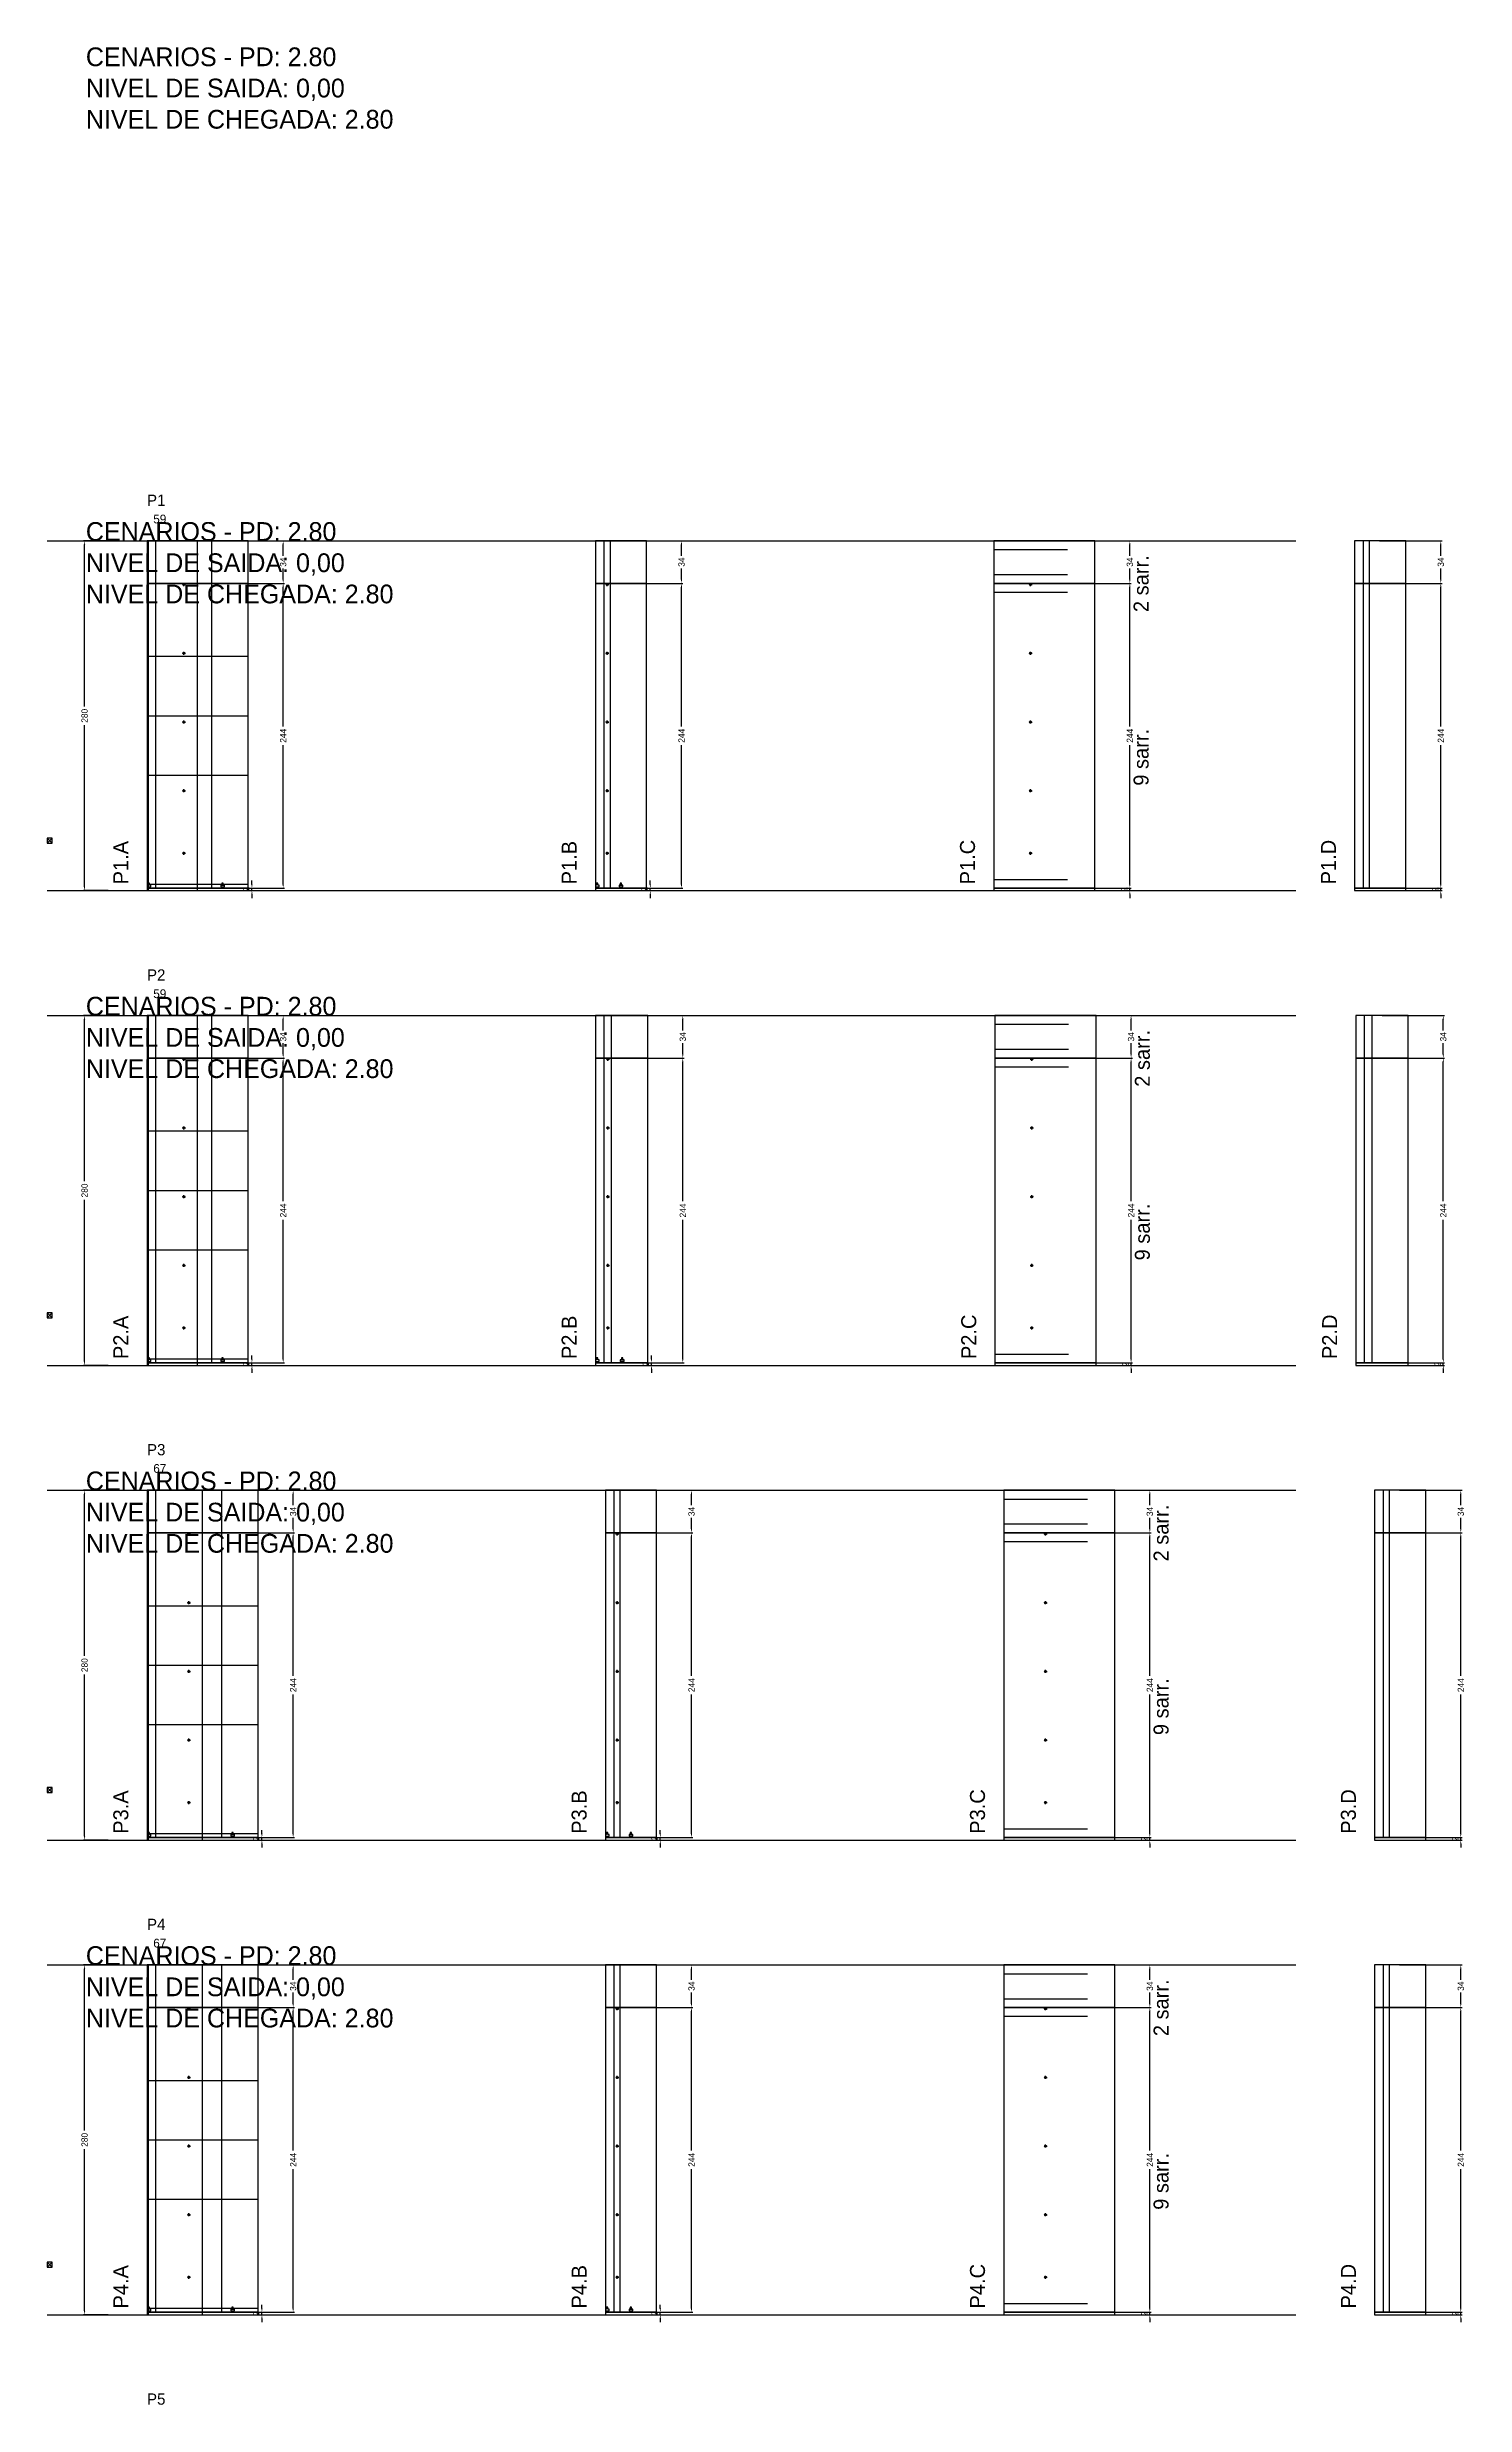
# Model space of a CAD drawing. Header units: centimetres. Extents: x -10500 to 4141, y -7986 to 295.
# Drawn here: x -7000 to -5865, y -1592 to 295 of the extents above; entities that cross this region are included whole.
import ezdxf

# ---------------------------------------------------------------- set-up
doc = ezdxf.new("R2010")
doc.units = ezdxf.units.CM
doc.linetypes.add('DASHED', pattern=[2, -2])
for name, color, linetype in [('CHAPA', 140, 'Continuous'), ('COTA', 241, 'Continuous'), ('COTAS FURACAO', 16, 'Continuous'), ('Madeira', 30, 'Continuous'), ('MEIO_PONT', 160, 'Continuous'), ('NOMENCLATURA', 7, 'Continuous'), ('Nível', 160, 'Continuous'), ('Painéis', 200, 'Continuous'), ('Perfil Metálico', 150, 'Continuous'), ('SARR_2.2x7', 40, 'Continuous'), ('SARRAFO DE PRESSAO', 200, 'Continuous'), ('texto', 7, 'Continuous'), ('TEXTO_GERAL', 7, 'Continuous')]:
    doc.layers.add(name, color=color, linetype=linetype)
doc.dimstyles.new('PAINEL-NOVA', dxfattribs={"dimtxt": 5, "dimasz": 3, "dimexe": 1, "dimexo": 1, "dimgap": 1, "dimtad": 1, "dimcen": 2.5, "dimazin": 3, "dimtfac": 1, "dimtmove": 0, "dimatfit": 3})

# ---------------------------------------------------------------- blocks, each defined once
blk = doc.blocks.new('_CLOSEDFILLED')
at = {"color": 0, "linetype": 'BYBLOCK'}
blk.add_solid([(-1, 0.16), (0, 0), (-1, -0.16)], dxfattribs=at)
blk = doc.blocks.new('*D1')
for p, q in [((-6951, -100), (-6971, -100)), ((-6970, -232.5), (-6970, -103)), ((-6970, -377), (-6970, -247.5)), ((-6951, -380), (-6971, -380))]:
    blk.add_line(p, q)
at = {"layer": 'Defpoints'}
for p in [(-6950, -100), (-6970, -380), (-6950, -380)]:
    blk.add_point(p, dxfattribs=at)
at = {"layer": 'COTA', "xscale": 3, "yscale": 3}
for p, rotation in [((-6970, -100), 90), ((-6970, -380), 270)]:
    blk.add_blockref('_CLOSEDFILLED', p, dxfattribs=dict(at, rotation=rotation))
at = {"layer": 'COTA', "insert": (-6970, -240), "char_height": 5, "attachment_point": 5, "rotation": 90}
blk.add_mtext('280', dxfattribs=at)
blk = doc.blocks.new('MULDURA')
at = {"layer": 'Paineis'}
for p, q in [((0, 0), (4, 4)), ((4, 0), (0, 4))]:
    blk.add_line(p, q, dxfattribs=at)
blk.add_lwpolyline([(0, 0), (4, 0), (4, 4), (0, 4)], close=True, dxfattribs=at)
blk = doc.blocks.new('*D3')
for p, q in [((-6860, -134), (-6810, -134)), ((-6811, -248.5), (-6811, -137)), ((-6811, -375), (-6811, -263.5)), ((-6860, -378), (-6810, -378))]:
    blk.add_line(p, q)
at = {"layer": 'Defpoints'}
for p in [(-6861, -134), (-6861, -378), (-6811, -378)]:
    blk.add_point(p, dxfattribs=at)
at = {"layer": 'COTA', "xscale": 3, "yscale": 3}
for p, rotation in [((-6811, -134), 90), ((-6811, -378), 270)]:
    blk.add_blockref('_CLOSEDFILLED', p, dxfattribs=dict(at, rotation=rotation))
at = {"layer": 'COTA', "insert": (-6811, -256), "char_height": 5, "attachment_point": 5, "rotation": 90}
blk.add_mtext('244', dxfattribs=at)
blk = doc.blocks.new('*D4')
for p, q in [((-6860, -100), (-6810, -100)), ((-6811, -112), (-6811, -103)), ((-6811, -131), (-6811, -122)), ((-6860, -134), (-6810, -134))]:
    blk.add_line(p, q)
at = {"layer": 'Defpoints'}
for p in [(-6861, -100), (-6861, -134), (-6811, -134)]:
    blk.add_point(p, dxfattribs=at)
at = {"layer": 'COTA', "xscale": 3, "yscale": 3}
for p, rotation in [((-6811, -100), 90), ((-6811, -134), 270)]:
    blk.add_blockref('_CLOSEDFILLED', p, dxfattribs=dict(at, rotation=rotation))
at = {"layer": 'COTA', "insert": (-6811, -117), "char_height": 5, "attachment_point": 5, "rotation": 90}
blk.add_mtext('34', dxfattribs=at)
blk = doc.blocks.new('SLIPTEE')
at = {"layer": 'Paineis'}
blk.add_lwpolyline([(0, 0), (3, 0), (3, 1.5), (2, 1.5), (2, 3), (1, 3), (1, 1.5), (0, 1.5)], close=True, dxfattribs=at)
blk = doc.blocks.new('SLIPTDD')
at = {"layer": 'Paineis'}
blk.add_line((0, 1.5), (3, 1.5), dxfattribs=at)
blk.add_lwpolyline([(0, 0), (3, 0), (3, 1.5), (2, 1.5), (2, 3), (1, 3), (1, 1.5), (0, 1.5)], close=True, dxfattribs=at)
blk = doc.blocks.new('furacao')
at = {"layer": 'COTAS FURACAO'}
for p, q in [((-1.2, 0), (1.2, 0)), ((0, -1.2), (0, 1.2))]:
    blk.add_line(p, q, dxfattribs=at)
blk.add_circle((0, 0), 0.8, dxfattribs=at)
blk = doc.blocks.new('*D6')
for p, q in [((-6541, -134), (-6491, -134)), ((-6492, -248.5), (-6492, -137)), ((-6492, -375), (-6492, -263.5)), ((-6541, -378), (-6491, -378))]:
    blk.add_line(p, q)
at = {"layer": 'Defpoints'}
for p in [(-6542, -134), (-6542, -378), (-6492, -378)]:
    blk.add_point(p, dxfattribs=at)
at = {"layer": 'COTA', "xscale": 3, "yscale": 3}
for p, rotation in [((-6492, -134), 90), ((-6492, -378), 270)]:
    blk.add_blockref('_CLOSEDFILLED', p, dxfattribs=dict(at, rotation=rotation))
at = {"layer": 'COTA', "insert": (-6492, -256), "char_height": 5, "attachment_point": 5, "rotation": 90}
blk.add_mtext('244', dxfattribs=at)
blk = doc.blocks.new('*D7')
for p, q in [((-6541, -100), (-6491, -100)), ((-6492, -112), (-6492, -103)), ((-6492, -131), (-6492, -122)), ((-6541, -134), (-6491, -134))]:
    blk.add_line(p, q)
at = {"layer": 'Defpoints'}
for p in [(-6542, -100), (-6542, -134), (-6492, -134)]:
    blk.add_point(p, dxfattribs=at)
at = {"layer": 'COTA', "xscale": 3, "yscale": 3}
for p, rotation in [((-6492, -100), 90), ((-6492, -134), 270)]:
    blk.add_blockref('_CLOSEDFILLED', p, dxfattribs=dict(at, rotation=rotation))
at = {"layer": 'COTA', "insert": (-6492, -117), "char_height": 5, "attachment_point": 5, "rotation": 90}
blk.add_mtext('34', dxfattribs=at)
blk = doc.blocks.new('*D9')
for p, q in [((-6182, -134), (-6132, -134)), ((-6133, -248.5), (-6133, -137)), ((-6133, -375), (-6133, -263.5)), ((-6182, -378), (-6132, -378))]:
    blk.add_line(p, q)
at = {"layer": 'Defpoints'}
for p in [(-6183, -134), (-6183, -378), (-6133, -378)]:
    blk.add_point(p, dxfattribs=at)
at = {"layer": 'COTA', "xscale": 3, "yscale": 3}
for p, rotation in [((-6133, -134), 90), ((-6133, -378), 270)]:
    blk.add_blockref('_CLOSEDFILLED', p, dxfattribs=dict(at, rotation=rotation))
at = {"layer": 'COTA', "insert": (-6133, -256), "char_height": 5, "attachment_point": 5, "rotation": 90}
blk.add_mtext('244', dxfattribs=at)
blk = doc.blocks.new('*D10')
for p, q in [((-6182, -100), (-6132, -100)), ((-6133, -112), (-6133, -103)), ((-6133, -131), (-6133, -122)), ((-6182, -134), (-6132, -134))]:
    blk.add_line(p, q)
at = {"layer": 'Defpoints'}
for p in [(-6183, -100), (-6183, -134), (-6133, -134)]:
    blk.add_point(p, dxfattribs=at)
at = {"layer": 'COTA', "xscale": 3, "yscale": 3}
for p, rotation in [((-6133, -100), 90), ((-6133, -134), 270)]:
    blk.add_blockref('_CLOSEDFILLED', p, dxfattribs=dict(at, rotation=rotation))
at = {"layer": 'COTA', "insert": (-6133, -117), "char_height": 5, "attachment_point": 5, "rotation": 90}
blk.add_mtext('34', dxfattribs=at)
blk = doc.blocks.new('*D12')
for p, q in [((-5933, -134), (-5883, -134)), ((-5884, -248.5), (-5884, -137)), ((-5884, -375), (-5884, -263.5)), ((-5933, -378), (-5883, -378))]:
    blk.add_line(p, q)
at = {"layer": 'Defpoints'}
for p in [(-5934, -134), (-5934, -378), (-5884, -378)]:
    blk.add_point(p, dxfattribs=at)
at = {"layer": 'COTA', "xscale": 3, "yscale": 3}
for p, rotation in [((-5884, -134), 90), ((-5884, -378), 270)]:
    blk.add_blockref('_CLOSEDFILLED', p, dxfattribs=dict(at, rotation=rotation))
at = {"layer": 'COTA', "insert": (-5884, -256), "char_height": 5, "attachment_point": 5, "rotation": 90}
blk.add_mtext('244', dxfattribs=at)
blk = doc.blocks.new('*D13')
for p, q in [((-5933, -100), (-5883, -100)), ((-5884, -112), (-5884, -103)), ((-5884, -131), (-5884, -122)), ((-5933, -134), (-5883, -134))]:
    blk.add_line(p, q)
at = {"layer": 'Defpoints'}
for p in [(-5934, -100), (-5934, -134), (-5884, -134)]:
    blk.add_point(p, dxfattribs=at)
at = {"layer": 'COTA', "xscale": 3, "yscale": 3}
for p, rotation in [((-5884, -100), 90), ((-5884, -134), 270)]:
    blk.add_blockref('_CLOSEDFILLED', p, dxfattribs=dict(at, rotation=rotation))
at = {"layer": 'COTA', "insert": (-5884, -117), "char_height": 5, "attachment_point": 5, "rotation": 90}
blk.add_mtext('34', dxfattribs=at)
blk = doc.blocks.new('*D27')
for p, q in [((-6951, -480), (-6971, -480)), ((-6970, -612.5), (-6970, -483)), ((-6970, -757), (-6970, -627.5)), ((-6951, -760), (-6971, -760))]:
    blk.add_line(p, q)
at = {"layer": 'Defpoints'}
for p in [(-6950, -480), (-6970, -760), (-6950, -760)]:
    blk.add_point(p, dxfattribs=at)
at = {"layer": 'COTA', "xscale": 3, "yscale": 3}
for p, rotation in [((-6970, -480), 90), ((-6970, -760), 270)]:
    blk.add_blockref('_CLOSEDFILLED', p, dxfattribs=dict(at, rotation=rotation))
at = {"layer": 'COTA', "insert": (-6970, -620), "char_height": 5, "attachment_point": 5, "rotation": 90}
blk.add_mtext('280', dxfattribs=at)
blk = doc.blocks.new('*D29')
for p, q in [((-6860, -514), (-6810, -514)), ((-6811, -628.5), (-6811, -517)), ((-6811, -755), (-6811, -643.5)), ((-6860, -758), (-6810, -758))]:
    blk.add_line(p, q)
at = {"layer": 'Defpoints'}
for p in [(-6861, -514), (-6861, -758), (-6811, -758)]:
    blk.add_point(p, dxfattribs=at)
at = {"layer": 'COTA', "xscale": 3, "yscale": 3}
for p, rotation in [((-6811, -514), 90), ((-6811, -758), 270)]:
    blk.add_blockref('_CLOSEDFILLED', p, dxfattribs=dict(at, rotation=rotation))
at = {"layer": 'COTA', "insert": (-6811, -636), "char_height": 5, "attachment_point": 5, "rotation": 90}
blk.add_mtext('244', dxfattribs=at)
blk = doc.blocks.new('*D30')
for p, q in [((-6860, -480), (-6810, -480)), ((-6811, -492), (-6811, -483)), ((-6811, -511), (-6811, -502)), ((-6860, -514), (-6810, -514))]:
    blk.add_line(p, q)
at = {"layer": 'Defpoints'}
for p in [(-6861, -480), (-6861, -514), (-6811, -514)]:
    blk.add_point(p, dxfattribs=at)
at = {"layer": 'COTA', "xscale": 3, "yscale": 3}
for p, rotation in [((-6811, -480), 90), ((-6811, -514), 270)]:
    blk.add_blockref('_CLOSEDFILLED', p, dxfattribs=dict(at, rotation=rotation))
at = {"layer": 'COTA', "insert": (-6811, -497), "char_height": 5, "attachment_point": 5, "rotation": 90}
blk.add_mtext('34', dxfattribs=at)
blk = doc.blocks.new('*D32')
for p, q in [((-6540, -514), (-6490, -514)), ((-6491, -628.5), (-6491, -517)), ((-6491, -755), (-6491, -643.5)), ((-6540, -758), (-6490, -758))]:
    blk.add_line(p, q)
at = {"layer": 'Defpoints'}
for p in [(-6541, -514), (-6541, -758), (-6491, -758)]:
    blk.add_point(p, dxfattribs=at)
at = {"layer": 'COTA', "xscale": 3, "yscale": 3}
for p, rotation in [((-6491, -514), 90), ((-6491, -758), 270)]:
    blk.add_blockref('_CLOSEDFILLED', p, dxfattribs=dict(at, rotation=rotation))
at = {"layer": 'COTA', "insert": (-6491, -636), "char_height": 5, "attachment_point": 5, "rotation": 90}
blk.add_mtext('244', dxfattribs=at)
blk = doc.blocks.new('*D33')
for p, q in [((-6540, -480), (-6490, -480)), ((-6491, -492), (-6491, -483)), ((-6491, -511), (-6491, -502)), ((-6540, -514), (-6490, -514))]:
    blk.add_line(p, q)
at = {"layer": 'Defpoints'}
for p in [(-6541, -480), (-6541, -514), (-6491, -514)]:
    blk.add_point(p, dxfattribs=at)
at = {"layer": 'COTA', "xscale": 3, "yscale": 3}
for p, rotation in [((-6491, -480), 90), ((-6491, -514), 270)]:
    blk.add_blockref('_CLOSEDFILLED', p, dxfattribs=dict(at, rotation=rotation))
at = {"layer": 'COTA', "insert": (-6491, -497), "char_height": 5, "attachment_point": 5, "rotation": 90}
blk.add_mtext('34', dxfattribs=at)
blk = doc.blocks.new('*D35')
for p, q in [((-6181, -514), (-6131, -514)), ((-6132, -628.5), (-6132, -517)), ((-6132, -755), (-6132, -643.5)), ((-6181, -758), (-6131, -758))]:
    blk.add_line(p, q)
at = {"layer": 'Defpoints'}
for p in [(-6182, -514), (-6182, -758), (-6132, -758)]:
    blk.add_point(p, dxfattribs=at)
at = {"layer": 'COTA', "xscale": 3, "yscale": 3}
for p, rotation in [((-6132, -514), 90), ((-6132, -758), 270)]:
    blk.add_blockref('_CLOSEDFILLED', p, dxfattribs=dict(at, rotation=rotation))
at = {"layer": 'COTA', "insert": (-6132, -636), "char_height": 5, "attachment_point": 5, "rotation": 90}
blk.add_mtext('244', dxfattribs=at)
blk = doc.blocks.new('*D36')
for p, q in [((-6181, -480), (-6131, -480)), ((-6132, -492), (-6132, -483)), ((-6132, -511), (-6132, -502)), ((-6181, -514), (-6131, -514))]:
    blk.add_line(p, q)
at = {"layer": 'Defpoints'}
for p in [(-6182, -480), (-6182, -514), (-6132, -514)]:
    blk.add_point(p, dxfattribs=at)
at = {"layer": 'COTA', "xscale": 3, "yscale": 3}
for p, rotation in [((-6132, -480), 90), ((-6132, -514), 270)]:
    blk.add_blockref('_CLOSEDFILLED', p, dxfattribs=dict(at, rotation=rotation))
at = {"layer": 'COTA', "insert": (-6132, -497), "char_height": 5, "attachment_point": 5, "rotation": 90}
blk.add_mtext('34', dxfattribs=at)
blk = doc.blocks.new('*D38')
for p, q in [((-5931, -514), (-5881, -514)), ((-5882, -628.5), (-5882, -517)), ((-5882, -755), (-5882, -643.5)), ((-5931, -758), (-5881, -758))]:
    blk.add_line(p, q)
at = {"layer": 'Defpoints'}
for p in [(-5932, -514), (-5932, -758), (-5882, -758)]:
    blk.add_point(p, dxfattribs=at)
at = {"layer": 'COTA', "xscale": 3, "yscale": 3}
for p, rotation in [((-5882, -514), 90), ((-5882, -758), 270)]:
    blk.add_blockref('_CLOSEDFILLED', p, dxfattribs=dict(at, rotation=rotation))
at = {"layer": 'COTA', "insert": (-5882, -636), "char_height": 5, "attachment_point": 5, "rotation": 90}
blk.add_mtext('244', dxfattribs=at)
blk = doc.blocks.new('*D39')
for p, q in [((-5931, -480), (-5881, -480)), ((-5882, -492), (-5882, -483)), ((-5882, -511), (-5882, -502)), ((-5931, -514), (-5881, -514))]:
    blk.add_line(p, q)
at = {"layer": 'Defpoints'}
for p in [(-5932, -480), (-5932, -514), (-5882, -514)]:
    blk.add_point(p, dxfattribs=at)
at = {"layer": 'COTA', "xscale": 3, "yscale": 3}
for p, rotation in [((-5882, -480), 90), ((-5882, -514), 270)]:
    blk.add_blockref('_CLOSEDFILLED', p, dxfattribs=dict(at, rotation=rotation))
at = {"layer": 'COTA', "insert": (-5882, -497), "char_height": 5, "attachment_point": 5, "rotation": 90}
blk.add_mtext('34', dxfattribs=at)
blk = doc.blocks.new('*D53')
for p, q in [((-6951, -860), (-6971, -860)), ((-6970, -992.5), (-6970, -863)), ((-6970, -1137), (-6970, -1007.5)), ((-6951, -1140), (-6971, -1140))]:
    blk.add_line(p, q)
at = {"layer": 'Defpoints'}
for p in [(-6950, -860), (-6970, -1140), (-6950, -1140)]:
    blk.add_point(p, dxfattribs=at)
at = {"layer": 'COTA', "xscale": 3, "yscale": 3}
for p, rotation in [((-6970, -860), 90), ((-6970, -1140), 270)]:
    blk.add_blockref('_CLOSEDFILLED', p, dxfattribs=dict(at, rotation=rotation))
at = {"layer": 'COTA', "insert": (-6970, -1000), "char_height": 5, "attachment_point": 5, "rotation": 90}
blk.add_mtext('280', dxfattribs=at)
blk = doc.blocks.new('*D55')
for p, q in [((-6852, -894), (-6802, -894)), ((-6803, -1008.5), (-6803, -897)), ((-6803, -1135), (-6803, -1023.5)), ((-6852, -1138), (-6802, -1138))]:
    blk.add_line(p, q)
at = {"layer": 'Defpoints'}
for p in [(-6853, -894), (-6853, -1138), (-6803, -1138)]:
    blk.add_point(p, dxfattribs=at)
at = {"layer": 'COTA', "xscale": 3, "yscale": 3}
for p, rotation in [((-6803, -894), 90), ((-6803, -1138), 270)]:
    blk.add_blockref('_CLOSEDFILLED', p, dxfattribs=dict(at, rotation=rotation))
at = {"layer": 'COTA', "insert": (-6803, -1016), "char_height": 5, "attachment_point": 5, "rotation": 90}
blk.add_mtext('244', dxfattribs=at)
blk = doc.blocks.new('*D56')
for p, q in [((-6852, -860), (-6802, -860)), ((-6803, -872), (-6803, -863)), ((-6803, -891), (-6803, -882)), ((-6852, -894), (-6802, -894))]:
    blk.add_line(p, q)
at = {"layer": 'Defpoints'}
for p in [(-6853, -860), (-6853, -894), (-6803, -894)]:
    blk.add_point(p, dxfattribs=at)
at = {"layer": 'COTA', "xscale": 3, "yscale": 3}
for p, rotation in [((-6803, -860), 90), ((-6803, -894), 270)]:
    blk.add_blockref('_CLOSEDFILLED', p, dxfattribs=dict(at, rotation=rotation))
at = {"layer": 'COTA', "insert": (-6803, -877), "char_height": 5, "attachment_point": 5, "rotation": 90}
blk.add_mtext('34', dxfattribs=at)
blk = doc.blocks.new('*D58')
for p, q in [((-6533, -894), (-6483, -894)), ((-6484, -1008.5), (-6484, -897)), ((-6484, -1135), (-6484, -1023.5)), ((-6533, -1138), (-6483, -1138))]:
    blk.add_line(p, q)
at = {"layer": 'Defpoints'}
for p in [(-6534, -894), (-6534, -1138), (-6484, -1138)]:
    blk.add_point(p, dxfattribs=at)
at = {"layer": 'COTA', "xscale": 3, "yscale": 3}
for p, rotation in [((-6484, -894), 90), ((-6484, -1138), 270)]:
    blk.add_blockref('_CLOSEDFILLED', p, dxfattribs=dict(at, rotation=rotation))
at = {"layer": 'COTA', "insert": (-6484, -1016), "char_height": 5, "attachment_point": 5, "rotation": 90}
blk.add_mtext('244', dxfattribs=at)
blk = doc.blocks.new('*D59')
for p, q in [((-6533, -860), (-6483, -860)), ((-6484, -872), (-6484, -863)), ((-6484, -891), (-6484, -882)), ((-6533, -894), (-6483, -894))]:
    blk.add_line(p, q)
at = {"layer": 'Defpoints'}
for p in [(-6534, -860), (-6534, -894), (-6484, -894)]:
    blk.add_point(p, dxfattribs=at)
at = {"layer": 'COTA', "xscale": 3, "yscale": 3}
for p, rotation in [((-6484, -860), 90), ((-6484, -894), 270)]:
    blk.add_blockref('_CLOSEDFILLED', p, dxfattribs=dict(at, rotation=rotation))
at = {"layer": 'COTA', "insert": (-6484, -877), "char_height": 5, "attachment_point": 5, "rotation": 90}
blk.add_mtext('34', dxfattribs=at)
blk = doc.blocks.new('*D61')
for p, q in [((-6166, -894), (-6116, -894)), ((-6117, -1008.5), (-6117, -897)), ((-6117, -1135), (-6117, -1023.5)), ((-6166, -1138), (-6116, -1138))]:
    blk.add_line(p, q)
at = {"layer": 'Defpoints'}
for p in [(-6167, -894), (-6167, -1138), (-6117, -1138)]:
    blk.add_point(p, dxfattribs=at)
at = {"layer": 'COTA', "xscale": 3, "yscale": 3}
for p, rotation in [((-6117, -894), 90), ((-6117, -1138), 270)]:
    blk.add_blockref('_CLOSEDFILLED', p, dxfattribs=dict(at, rotation=rotation))
at = {"layer": 'COTA', "insert": (-6117, -1016), "char_height": 5, "attachment_point": 5, "rotation": 90}
blk.add_mtext('244', dxfattribs=at)
blk = doc.blocks.new('*D62')
for p, q in [((-6166, -860), (-6116, -860)), ((-6117, -872), (-6117, -863)), ((-6117, -891), (-6117, -882)), ((-6166, -894), (-6116, -894))]:
    blk.add_line(p, q)
at = {"layer": 'Defpoints'}
for p in [(-6167, -860), (-6167, -894), (-6117, -894)]:
    blk.add_point(p, dxfattribs=at)
at = {"layer": 'COTA', "xscale": 3, "yscale": 3}
for p, rotation in [((-6117, -860), 90), ((-6117, -894), 270)]:
    blk.add_blockref('_CLOSEDFILLED', p, dxfattribs=dict(at, rotation=rotation))
at = {"layer": 'COTA', "insert": (-6117, -877), "char_height": 5, "attachment_point": 5, "rotation": 90}
blk.add_mtext('34', dxfattribs=at)
blk = doc.blocks.new('*D64')
for p, q in [((-5917, -894), (-5867, -894)), ((-5868, -1008.5), (-5868, -897)), ((-5868, -1135), (-5868, -1023.5)), ((-5917, -1138), (-5867, -1138))]:
    blk.add_line(p, q)
at = {"layer": 'Defpoints'}
for p in [(-5918, -894), (-5918, -1138), (-5868, -1138)]:
    blk.add_point(p, dxfattribs=at)
at = {"layer": 'COTA', "xscale": 3, "yscale": 3}
for p, rotation in [((-5868, -894), 90), ((-5868, -1138), 270)]:
    blk.add_blockref('_CLOSEDFILLED', p, dxfattribs=dict(at, rotation=rotation))
at = {"layer": 'COTA', "insert": (-5868, -1016), "char_height": 5, "attachment_point": 5, "rotation": 90}
blk.add_mtext('244', dxfattribs=at)
blk = doc.blocks.new('*D65')
for p, q in [((-5917, -860), (-5867, -860)), ((-5868, -872), (-5868, -863)), ((-5868, -891), (-5868, -882)), ((-5917, -894), (-5867, -894))]:
    blk.add_line(p, q)
at = {"layer": 'Defpoints'}
for p in [(-5918, -860), (-5918, -894), (-5868, -894)]:
    blk.add_point(p, dxfattribs=at)
at = {"layer": 'COTA', "xscale": 3, "yscale": 3}
for p, rotation in [((-5868, -860), 90), ((-5868, -894), 270)]:
    blk.add_blockref('_CLOSEDFILLED', p, dxfattribs=dict(at, rotation=rotation))
at = {"layer": 'COTA', "insert": (-5868, -877), "char_height": 5, "attachment_point": 5, "rotation": 90}
blk.add_mtext('34', dxfattribs=at)
blk = doc.blocks.new('*D79')
for p, q in [((-6951, -1240), (-6971, -1240)), ((-6970, -1372.5), (-6970, -1243)), ((-6970, -1517), (-6970, -1387.5)), ((-6951, -1520), (-6971, -1520))]:
    blk.add_line(p, q)
at = {"layer": 'Defpoints'}
for p in [(-6950, -1240), (-6970, -1520), (-6950, -1520)]:
    blk.add_point(p, dxfattribs=at)
at = {"layer": 'COTA', "xscale": 3, "yscale": 3}
for p, rotation in [((-6970, -1240), 90), ((-6970, -1520), 270)]:
    blk.add_blockref('_CLOSEDFILLED', p, dxfattribs=dict(at, rotation=rotation))
at = {"layer": 'COTA', "insert": (-6970, -1380), "char_height": 5, "attachment_point": 5, "rotation": 90}
blk.add_mtext('280', dxfattribs=at)
blk = doc.blocks.new('*D81')
for p, q in [((-6852, -1274), (-6802, -1274)), ((-6803, -1388.5), (-6803, -1277)), ((-6803, -1515), (-6803, -1403.5)), ((-6852, -1518), (-6802, -1518))]:
    blk.add_line(p, q)
at = {"layer": 'Defpoints'}
for p in [(-6853, -1274), (-6853, -1518), (-6803, -1518)]:
    blk.add_point(p, dxfattribs=at)
at = {"layer": 'COTA', "xscale": 3, "yscale": 3}
for p, rotation in [((-6803, -1274), 90), ((-6803, -1518), 270)]:
    blk.add_blockref('_CLOSEDFILLED', p, dxfattribs=dict(at, rotation=rotation))
at = {"layer": 'COTA', "insert": (-6803, -1396), "char_height": 5, "attachment_point": 5, "rotation": 90}
blk.add_mtext('244', dxfattribs=at)
blk = doc.blocks.new('*D82')
for p, q in [((-6852, -1240), (-6802, -1240)), ((-6803, -1252), (-6803, -1243)), ((-6803, -1271), (-6803, -1262)), ((-6852, -1274), (-6802, -1274))]:
    blk.add_line(p, q)
at = {"layer": 'Defpoints'}
for p in [(-6853, -1240), (-6853, -1274), (-6803, -1274)]:
    blk.add_point(p, dxfattribs=at)
at = {"layer": 'COTA', "xscale": 3, "yscale": 3}
for p, rotation in [((-6803, -1240), 90), ((-6803, -1274), 270)]:
    blk.add_blockref('_CLOSEDFILLED', p, dxfattribs=dict(at, rotation=rotation))
at = {"layer": 'COTA', "insert": (-6803, -1257), "char_height": 5, "attachment_point": 5, "rotation": 90}
blk.add_mtext('34', dxfattribs=at)
blk = doc.blocks.new('*D84')
for p, q in [((-6533, -1274), (-6483, -1274)), ((-6484, -1388.5), (-6484, -1277)), ((-6484, -1515), (-6484, -1403.5)), ((-6533, -1518), (-6483, -1518))]:
    blk.add_line(p, q)
at = {"layer": 'Defpoints'}
for p in [(-6534, -1274), (-6534, -1518), (-6484, -1518)]:
    blk.add_point(p, dxfattribs=at)
at = {"layer": 'COTA', "xscale": 3, "yscale": 3}
for p, rotation in [((-6484, -1274), 90), ((-6484, -1518), 270)]:
    blk.add_blockref('_CLOSEDFILLED', p, dxfattribs=dict(at, rotation=rotation))
at = {"layer": 'COTA', "insert": (-6484, -1396), "char_height": 5, "attachment_point": 5, "rotation": 90}
blk.add_mtext('244', dxfattribs=at)
blk = doc.blocks.new('*D85')
for p, q in [((-6533, -1240), (-6483, -1240)), ((-6484, -1252), (-6484, -1243)), ((-6484, -1271), (-6484, -1262)), ((-6533, -1274), (-6483, -1274))]:
    blk.add_line(p, q)
at = {"layer": 'Defpoints'}
for p in [(-6534, -1240), (-6534, -1274), (-6484, -1274)]:
    blk.add_point(p, dxfattribs=at)
at = {"layer": 'COTA', "xscale": 3, "yscale": 3}
for p, rotation in [((-6484, -1240), 90), ((-6484, -1274), 270)]:
    blk.add_blockref('_CLOSEDFILLED', p, dxfattribs=dict(at, rotation=rotation))
at = {"layer": 'COTA', "insert": (-6484, -1257), "char_height": 5, "attachment_point": 5, "rotation": 90}
blk.add_mtext('34', dxfattribs=at)
blk = doc.blocks.new('*D87')
for p, q in [((-6166, -1274), (-6116, -1274)), ((-6117, -1388.5), (-6117, -1277)), ((-6117, -1515), (-6117, -1403.5)), ((-6166, -1518), (-6116, -1518))]:
    blk.add_line(p, q)
at = {"layer": 'Defpoints'}
for p in [(-6167, -1274), (-6167, -1518), (-6117, -1518)]:
    blk.add_point(p, dxfattribs=at)
at = {"layer": 'COTA', "xscale": 3, "yscale": 3}
for p, rotation in [((-6117, -1274), 90), ((-6117, -1518), 270)]:
    blk.add_blockref('_CLOSEDFILLED', p, dxfattribs=dict(at, rotation=rotation))
at = {"layer": 'COTA', "insert": (-6117, -1396), "char_height": 5, "attachment_point": 5, "rotation": 90}
blk.add_mtext('244', dxfattribs=at)
blk = doc.blocks.new('*D88')
for p, q in [((-6166, -1240), (-6116, -1240)), ((-6117, -1252), (-6117, -1243)), ((-6117, -1271), (-6117, -1262)), ((-6166, -1274), (-6116, -1274))]:
    blk.add_line(p, q)
at = {"layer": 'Defpoints'}
for p in [(-6167, -1240), (-6167, -1274), (-6117, -1274)]:
    blk.add_point(p, dxfattribs=at)
at = {"layer": 'COTA', "xscale": 3, "yscale": 3}
for p, rotation in [((-6117, -1240), 90), ((-6117, -1274), 270)]:
    blk.add_blockref('_CLOSEDFILLED', p, dxfattribs=dict(at, rotation=rotation))
at = {"layer": 'COTA', "insert": (-6117, -1257), "char_height": 5, "attachment_point": 5, "rotation": 90}
blk.add_mtext('34', dxfattribs=at)
blk = doc.blocks.new('*D90')
for p, q in [((-5917, -1274), (-5867, -1274)), ((-5868, -1388.5), (-5868, -1277)), ((-5868, -1515), (-5868, -1403.5)), ((-5917, -1518), (-5867, -1518))]:
    blk.add_line(p, q)
at = {"layer": 'Defpoints'}
for p in [(-5918, -1274), (-5918, -1518), (-5868, -1518)]:
    blk.add_point(p, dxfattribs=at)
at = {"layer": 'COTA', "xscale": 3, "yscale": 3}
for p, rotation in [((-5868, -1274), 90), ((-5868, -1518), 270)]:
    blk.add_blockref('_CLOSEDFILLED', p, dxfattribs=dict(at, rotation=rotation))
at = {"layer": 'COTA', "insert": (-5868, -1396), "char_height": 5, "attachment_point": 5, "rotation": 90}
blk.add_mtext('244', dxfattribs=at)
blk = doc.blocks.new('*D91')
for p, q in [((-5917, -1240), (-5867, -1240)), ((-5868, -1252), (-5868, -1243)), ((-5868, -1271), (-5868, -1262)), ((-5917, -1274), (-5867, -1274))]:
    blk.add_line(p, q)
at = {"layer": 'Defpoints'}
for p in [(-5918, -1240), (-5918, -1274), (-5868, -1274)]:
    blk.add_point(p, dxfattribs=at)
at = {"layer": 'COTA', "xscale": 3, "yscale": 3}
for p, rotation in [((-5868, -1240), 90), ((-5868, -1274), 270)]:
    blk.add_blockref('_CLOSEDFILLED', p, dxfattribs=dict(at, rotation=rotation))
at = {"layer": 'COTA', "insert": (-5868, -1257), "char_height": 5, "attachment_point": 5, "rotation": 90}
blk.add_mtext('34', dxfattribs=at)

msp = doc.modelspace()

# ---------------------------------------------------------------- linework, layer by layer
at = {"layer": 'CHAPA'}
for points in [[(-6920, -380), (-6918.8, -380), (-6918.8, -100), (-6920, -100)], [(-6920, -760), (-6918.8, -760), (-6918.8, -480), (-6920, -480)], [(-6920, -1140), (-6918.8, -1140), (-6918.8, -860), (-6920, -860)], [(-6920, -1520), (-6918.8, -1520), (-6918.8, -1240), (-6920, -1240)]]:
    msp.add_lwpolyline(points, close=True, dxfattribs=at)
at = {"layer": 'Madeira'}
for points in [[(-6920, -192.4), (-6839, -192.4)], [(-6920, -287.6), (-6839, -287.6)], [(-6920, -572.4), (-6839, -572.4)], [(-6920, -667.6), (-6839, -667.6)], [(-6920, -952.4), (-6831, -952.4)], [(-6920, -1047.6), (-6831, -1047.6)], [(-6920, -1332.4), (-6831, -1332.4)], [(-6920, -1427.6), (-6831, -1427.6)]]:
    msp.add_lwpolyline(points, dxfattribs=at)
at = {"layer": 'MEIO_PONT'}
for points in [[(-6920, -240), (-6839, -240)], [(-6920, -620), (-6839, -620)], [(-6920, -1000), (-6831, -1000)], [(-6920, -1380), (-6831, -1380)]]:
    msp.add_lwpolyline(points, dxfattribs=at)
at = {"layer": 'Nível', "linetype": 'DASHED'}
for points in [[(-7000, -100), (-6000, -100)], [(-7000, -380), (-6000, -380)], [(-7000, -480), (-6000, -480)], [(-7000, -760), (-6000, -760)], [(-7000, -860), (-6000, -860)], [(-7000, -1140), (-6000, -1140)], [(-7000, -1240), (-6000, -1240)], [(-7000, -1520), (-6000, -1520)]]:
    msp.add_lwpolyline(points, dxfattribs=at)
at = {"layer": 'Painéis'}
for points in [[(-6920, -134), (-6839, -134), (-6839, -100), (-6920, -100)], [(-6920, -380), (-6839, -380), (-6839, -100), (-6920, -100)], [(-6561, -134), (-6520, -134), (-6520, -100), (-6561, -100)], [(-6242, -134), (-6161, -134), (-6161, -100), (-6242, -100)], [(-5953, -134), (-5912, -134), (-5912, -100), (-5953, -100)], [(-6920, -378), (-6839, -378), (-6839, -134), (-6920, -134)], [(-6561, -378), (-6520, -378), (-6520, -134), (-6561, -134)], [(-6242, -378), (-6161, -378), (-6161, -134), (-6242, -134)], [(-5953, -378), (-5912, -378), (-5912, -134), (-5953, -134)], [(-6920, -380), (-6839, -380), (-6839, -378), (-6920, -378)], [(-6561, -380), (-6520, -380), (-6520, -378), (-6561, -378)], [(-6242, -380), (-6161, -380), (-6161, -378), (-6242, -378)], [(-5953, -380), (-5912, -380), (-5912, -378), (-5953, -378)], [(-6920, -514), (-6839, -514), (-6839, -480), (-6920, -480)], [(-6920, -760), (-6839, -760), (-6839, -480), (-6920, -480)], [(-6561, -514), (-6519, -514), (-6519, -480), (-6561, -480)], [(-6241, -514), (-6160, -514), (-6160, -480), (-6241, -480)], [(-5952, -514), (-5910, -514), (-5910, -480), (-5952, -480)], [(-6920, -758), (-6839, -758), (-6839, -514), (-6920, -514)], [(-6561, -758), (-6519, -758), (-6519, -514), (-6561, -514)], [(-6241, -758), (-6160, -758), (-6160, -514), (-6241, -514)], [(-5952, -758), (-5910, -758), (-5910, -514), (-5952, -514)], [(-6920, -760), (-6839, -760), (-6839, -758), (-6920, -758)], [(-6561, -760), (-6519, -760), (-6519, -758), (-6561, -758)], [(-6241, -760), (-6160, -760), (-6160, -758), (-6241, -758)], [(-5952, -760), (-5910, -760), (-5910, -758), (-5952, -758)], [(-6920, -894), (-6831, -894), (-6831, -860), (-6920, -860)], [(-6920, -1140), (-6831, -1140), (-6831, -860), (-6920, -860)], [(-6553, -894), (-6512, -894), (-6512, -860), (-6553, -860)], [(-6234, -894), (-6145, -894), (-6145, -860), (-6234, -860)], [(-5937, -894), (-5896, -894), (-5896, -860), (-5937, -860)], [(-6920, -1138), (-6831, -1138), (-6831, -894), (-6920, -894)], [(-6553, -1138), (-6512, -1138), (-6512, -894), (-6553, -894)], [(-6234, -1138), (-6145, -1138), (-6145, -894), (-6234, -894)], [(-5937, -1138), (-5896, -1138), (-5896, -894), (-5937, -894)], [(-6920, -1140), (-6831, -1140), (-6831, -1138), (-6920, -1138)], [(-6553, -1140), (-6512, -1140), (-6512, -1138), (-6553, -1138)], [(-6234, -1140), (-6145, -1140), (-6145, -1138), (-6234, -1138)], [(-5937, -1140), (-5896, -1140), (-5896, -1138), (-5937, -1138)], [(-6920, -1274), (-6831, -1274), (-6831, -1240), (-6920, -1240)], [(-6920, -1520), (-6831, -1520), (-6831, -1240), (-6920, -1240)], [(-6553, -1274), (-6512, -1274), (-6512, -1240), (-6553, -1240)], [(-6234, -1274), (-6145, -1274), (-6145, -1240), (-6234, -1240)], [(-5937, -1274), (-5896, -1274), (-5896, -1240), (-5937, -1240)], [(-6920, -1518), (-6831, -1518), (-6831, -1274), (-6920, -1274)], [(-6553, -1518), (-6512, -1518), (-6512, -1274), (-6553, -1274)], [(-6234, -1518), (-6145, -1518), (-6145, -1274), (-6234, -1274)], [(-5937, -1518), (-5896, -1518), (-5896, -1274), (-5937, -1274)], [(-6920, -1520), (-6831, -1520), (-6831, -1518), (-6920, -1518)], [(-6553, -1520), (-6512, -1520), (-6512, -1518), (-6553, -1518)], [(-6234, -1520), (-6145, -1520), (-6145, -1518), (-6234, -1518)], [(-5937, -1520), (-5896, -1520), (-5896, -1518), (-5937, -1518)]]:
    msp.add_lwpolyline(points, close=True, dxfattribs=at)
at = {"layer": 'Perfil Metálico'}
for p, q in [((-6879.5, -380), (-6879.5, -100)), ((-6879.5, -760), (-6879.5, -480)), ((-6875.5, -1140), (-6875.5, -860)), ((-6875.5, -1520), (-6875.5, -1240))]:
    msp.add_line(p, q, dxfattribs=at)
at = {"layer": 'SARR_2.2x7'}
for points in [[(-6913, -134), (-6913, -100)], [(-6868, -134), (-6868, -100)], [(-6554, -134), (-6554, -100)], [(-6549, -134), (-6549, -100)], [(-6242, -107), (-6183, -107)], [(-5946, -134), (-5946, -100)], [(-5941, -134), (-5941, -100)], [(-6242, -127), (-6183, -127)], [(-6242, -141), (-6183, -141)], [(-6242, -371), (-6183, -371)], [(-6913, -514), (-6913, -480)], [(-6868, -514), (-6868, -480)], [(-6554, -514), (-6554, -480)], [(-6548, -514), (-6548, -480)], [(-6241, -487), (-6182, -487)], [(-5945, -514), (-5945, -480)], [(-5939, -514), (-5939, -480)], [(-6241, -507), (-6182, -507)], [(-6241, -521), (-6182, -521)], [(-6241, -751), (-6182, -751)], [(-6913, -894), (-6913, -860)], [(-6860, -894), (-6860, -860)], [(-6546, -894), (-6546, -860)], [(-6541, -894), (-6541, -860)], [(-6234, -867), (-6167, -867)], [(-5930, -894), (-5930, -860)], [(-5925, -894), (-5925, -860)], [(-6234, -887), (-6167, -887)], [(-6234, -901), (-6167, -901)], [(-6234, -1131), (-6167, -1131)], [(-6913, -1274), (-6913, -1240)], [(-6860, -1274), (-6860, -1240)], [(-6546, -1274), (-6546, -1240)], [(-6541, -1274), (-6541, -1240)], [(-5930, -1274), (-5930, -1240)], [(-5925, -1274), (-5925, -1240)], [(-6234, -1247), (-6167, -1247)], [(-6234, -1267), (-6167, -1267)], [(-6234, -1281), (-6167, -1281)], [(-6234, -1511), (-6167, -1511)]]:
    msp.add_lwpolyline(points, dxfattribs=at)
at = {"layer": 'SARR_2.2x7', "linetype": 'DASHED'}
for points in [[(-6913, -378), (-6913, -134)], [(-6868, -378), (-6868, -134)], [(-6554, -378), (-6554, -134)], [(-6549, -378), (-6549, -134)], [(-5946, -378), (-5946, -134)], [(-5941, -378), (-5941, -134)], [(-6913, -758), (-6913, -514)], [(-6868, -758), (-6868, -514)], [(-6554, -758), (-6554, -514)], [(-6548, -758), (-6548, -514)], [(-5945, -758), (-5945, -514)], [(-5939, -758), (-5939, -514)], [(-6913, -1138), (-6913, -894)], [(-6860, -1138), (-6860, -894)], [(-6546, -1138), (-6546, -894)], [(-6541, -1138), (-6541, -894)], [(-5930, -1138), (-5930, -894)], [(-5925, -1138), (-5925, -894)], [(-6913, -1518), (-6913, -1274)], [(-6860, -1518), (-6860, -1274)], [(-6546, -1518), (-6546, -1274)], [(-6541, -1518), (-6541, -1274)], [(-5930, -1518), (-5930, -1274)], [(-5925, -1518), (-5925, -1274)]]:
    msp.add_lwpolyline(points, dxfattribs=at)
at = {"layer": 'SARRAFO DE PRESSAO'}
for points in [[(-6920, -380), (-6839, -380), (-6839, -375), (-6920, -375)], [(-6920, -760), (-6839, -760), (-6839, -755), (-6920, -755)], [(-6920, -1140), (-6831, -1140), (-6831, -1135), (-6920, -1135)], [(-6920, -1520), (-6831, -1520), (-6831, -1515), (-6920, -1515)]]:
    msp.add_lwpolyline(points, close=True, dxfattribs=at)

# ---------------------------------------------------------------- block references
at = {"layer": 'COTA'}
for name, p in [('furacao', (-6890.5, -135)), ('furacao', (-6551.5, -135)), ('furacao', (-6212.5, -135)), ('furacao', (-6890.5, -190)), ('furacao', (-6551.5, -190)), ('furacao', (-6212.5, -190)), ('furacao', (-6890.5, -245)), ('furacao', (-6551.5, -245)), ('furacao', (-6212.5, -245)), ('furacao', (-6890.5, -300)), ('furacao', (-6551.5, -300)), ('furacao', (-6212.5, -300)), ('MULDURA', (-7000, -342)), ('furacao', (-6890.5, -350)), ('furacao', (-6551.5, -350)), ('furacao', (-6212.5, -350)), ('SLIPTEE', (-6920, -377)), ('SLIPTDD', (-6861, -377)), ('SLIPTEE', (-6561, -377)), ('SLIPTDD', (-6542, -377)), ('furacao', (-6890.5, -515)), ('furacao', (-6551, -515)), ('furacao', (-6211.5, -515)), ('furacao', (-6890.5, -570)), ('furacao', (-6551, -570)), ('furacao', (-6211.5, -570)), ('furacao', (-6890.5, -625)), ('furacao', (-6551, -625)), ('furacao', (-6211.5, -625)), ('furacao', (-6890.5, -680)), ('furacao', (-6551, -680)), ('furacao', (-6211.5, -680)), ('MULDURA', (-7000, -722)), ('furacao', (-6890.5, -730)), ('furacao', (-6551, -730)), ('furacao', (-6211.5, -730)), ('SLIPTEE', (-6920, -757)), ('SLIPTDD', (-6861, -757)), ('SLIPTEE', (-6561, -757)), ('SLIPTDD', (-6541, -757)), ('furacao', (-6886.5, -895)), ('furacao', (-6543.5, -895)), ('furacao', (-6200.5, -895)), ('furacao', (-6886.5, -950)), ('furacao', (-6543.5, -950)), ('furacao', (-6200.5, -950)), ('furacao', (-6886.5, -1005)), ('furacao', (-6543.5, -1005)), ('furacao', (-6200.5, -1005)), ('furacao', (-6886.5, -1060)), ('furacao', (-6543.5, -1060)), ('furacao', (-6200.5, -1060)), ('MULDURA', (-7000, -1102)), ('furacao', (-6886.5, -1110)), ('furacao', (-6543.5, -1110)), ('furacao', (-6200.5, -1110)), ('SLIPTEE', (-6920, -1137)), ('SLIPTDD', (-6853, -1137)), ('SLIPTEE', (-6553, -1137)), ('SLIPTDD', (-6534, -1137)), ('furacao', (-6886.5, -1275)), ('furacao', (-6543.5, -1275)), ('furacao', (-6200.5, -1275)), ('furacao', (-6886.5, -1330)), ('furacao', (-6543.5, -1330)), ('furacao', (-6200.5, -1330)), ('furacao', (-6886.5, -1385)), ('furacao', (-6543.5, -1385)), ('furacao', (-6200.5, -1385)), ('furacao', (-6886.5, -1440)), ('furacao', (-6543.5, -1440)), ('furacao', (-6200.5, -1440)), ('MULDURA', (-7000, -1482)), ('furacao', (-6886.5, -1490)), ('furacao', (-6543.5, -1490)), ('furacao', (-6200.5, -1490)), ('SLIPTEE', (-6920, -1517)), ('SLIPTDD', (-6853, -1517)), ('SLIPTEE', (-6553, -1517)), ('SLIPTDD', (-6534, -1517))]:
    msp.add_blockref(name, p, dxfattribs=at)

# ---------------------------------------------------------------- texts
at = {"layer": 'NOMENCLATURA'}
for s, p in [('CENARIOS - PD: 2.80', (-6969, 280)), ('NIVEL DE SAIDA: 0,00', (-6969, 255)), ('NIVEL DE CHEGADA: 2.80', (-6969, 230)), ('CENARIOS - PD: 2.80', (-6969, -100)), ('NIVEL DE SAIDA: 0,00', (-6969, -125)), ('NIVEL DE CHEGADA: 2.80', (-6969, -150)), ('CENARIOS - PD: 2.80', (-6969, -480)), ('NIVEL DE SAIDA: 0,00', (-6969, -505)), ('NIVEL DE CHEGADA: 2.80', (-6969, -530)), ('CENARIOS - PD: 2.80', (-6969, -860)), ('NIVEL DE SAIDA: 0,00', (-6969, -885)), ('NIVEL DE CHEGADA: 2.80', (-6969, -910)), ('CENARIOS - PD: 2.80', (-6969, -1240)), ('NIVEL DE SAIDA: 0,00', (-6969, -1265)), ('NIVEL DE CHEGADA: 2.80', (-6969, -1290))]:
    msp.add_text(s, height=15, dxfattribs=at).set_placement(p)
for s, p in [('2 sarr.', (-6118, -157)), ('9 sarr.', (-6118, -296)), ('P1.A', (-6935, -375)), ('P1.B', (-6576, -375)), ('P1.C', (-6257, -375)), ('P1.D', (-5968, -375)), ('2 sarr.', (-6117, -537)), ('9 sarr.', (-6117, -676)), ('P2.A', (-6935, -755)), ('P2.B', (-6576, -755)), ('P2.C', (-6256, -755)), ('P2.D', (-5967, -755)), ('2 sarr.', (-6102, -917)), ('9 sarr.', (-6102, -1056)), ('P3.A', (-6935, -1135)), ('P3.B', (-6568, -1135)), ('P3.C', (-6249, -1135)), ('P3.D', (-5952, -1135)), ('2 sarr.', (-6102, -1297)), ('9 sarr.', (-6102, -1436)), ('P4.A', (-6935, -1515)), ('P4.B', (-6568, -1515)), ('P4.C', (-6249, -1515)), ('P4.D', (-5952, -1515))]:
    msp.add_text(s, height=12, rotation=90, dxfattribs=at).set_placement(p)
at = {"layer": 'texto'}
for s, p in [('59', (-6915, -86)), ('59', (-6915, -466)), ('67', (-6915, -846)), ('67', (-6915, -1226))]:
    msp.add_text(s, height=7, dxfattribs=at).set_placement(p)
at = {"layer": 'TEXTO_GERAL'}
for s, p in [('P1', (-6920, -72)), ('P2', (-6920, -452)), ('P3', (-6920, -832)), ('P4', (-6920, -1212)), ('P5', (-6920, -1592))]:
    msp.add_text(s, height=9, dxfattribs=at).set_placement(p)

# ---------------------------------------------------------------- dimensions: what is measured, and where the dimension line sits
at = {"layer": 'COTA'}
for base, p1, p2, picture, middle in [((-6970, -380), (-6950, -380), (-6950, -100), '*D1', (-6970, -240)), ((-6811, -134), (-6861, -134), (-6861, -100), '*D4', (-6811, -117)), ((-6492, -134), (-6542, -134), (-6542, -100), '*D7', (-6492, -117)), ((-6133, -134), (-6183, -134), (-6183, -100), '*D10', (-6133, -117)), ((-5884, -134), (-5934, -134), (-5934, -100), '*D13', (-5884, -117)), ((-6811, -378), (-6861, -378), (-6861, -134), '*D3', (-6811, -256)), ((-6492, -378), (-6542, -378), (-6542, -134), '*D6', (-6492, -256)), ((-6133, -378), (-6183, -378), (-6183, -134), '*D9', (-6133, -256)), ((-5884, -378), (-5934, -378), (-5934, -134), '*D12', (-5884, -256)), ((-6970, -760), (-6950, -760), (-6950, -480), '*D27', (-6970, -620)), ((-6811, -514), (-6861, -514), (-6861, -480), '*D30', (-6811, -497)), ((-6491, -514), (-6541, -514), (-6541, -480), '*D33', (-6491, -497)), ((-6132, -514), (-6182, -514), (-6182, -480), '*D36', (-6132, -497)), ((-5882, -514), (-5932, -514), (-5932, -480), '*D39', (-5882, -497)), ((-6811, -758), (-6861, -758), (-6861, -514), '*D29', (-6811, -636)), ((-6491, -758), (-6541, -758), (-6541, -514), '*D32', (-6491, -636)), ((-6132, -758), (-6182, -758), (-6182, -514), '*D35', (-6132, -636)), ((-5882, -758), (-5932, -758), (-5932, -514), '*D38', (-5882, -636)), ((-6970, -1140), (-6950, -1140), (-6950, -860), '*D53', (-6970, -1000)), ((-6803, -894), (-6853, -894), (-6853, -860), '*D56', (-6803, -877)), ((-6484, -894), (-6534, -894), (-6534, -860), '*D59', (-6484, -877)), ((-6117, -894), (-6167, -894), (-6167, -860), '*D62', (-6117, -877)), ((-5868, -894), (-5918, -894), (-5918, -860), '*D65', (-5868, -877)), ((-6803, -1138), (-6853, -1138), (-6853, -894), '*D55', (-6803, -1016)), ((-6484, -1138), (-6534, -1138), (-6534, -894), '*D58', (-6484, -1016)), ((-6117, -1138), (-6167, -1138), (-6167, -894), '*D61', (-6117, -1016)), ((-5868, -1138), (-5918, -1138), (-5918, -894), '*D64', (-5868, -1016)), ((-6970, -1520), (-6950, -1520), (-6950, -1240), '*D79', (-6970, -1380)), ((-6803, -1274), (-6853, -1274), (-6853, -1240), '*D82', (-6803, -1257)), ((-6484, -1274), (-6534, -1274), (-6534, -1240), '*D85', (-6484, -1257)), ((-6117, -1274), (-6167, -1274), (-6167, -1240), '*D88', (-6117, -1257)), ((-5868, -1274), (-5918, -1274), (-5918, -1240), '*D91', (-5868, -1257)), ((-6803, -1518), (-6853, -1518), (-6853, -1274), '*D81', (-6803, -1396)), ((-6484, -1518), (-6534, -1518), (-6534, -1274), '*D84', (-6484, -1396)), ((-6117, -1518), (-6167, -1518), (-6167, -1274), '*D87', (-6117, -1396)), ((-5868, -1518), (-5918, -1518), (-5918, -1274), '*D90', (-5868, -1396))]:
    dim = msp.add_linear_dim(base=base, p1=p1, p2=p2, angle=90, dimstyle='PAINEL-NOVA', dxfattribs=at)
    dim.commit()
    dim.dimension.update_dxf_attribs({"geometry": picture, "text_midpoint": middle})
for base, p1, p2 in [((-6836, -380), (-6861, -380), (-6861, -378)), ((-6517, -380), (-6542, -380), (-6542, -378)), ((-6133, -380), (-6183, -380), (-6183, -378)), ((-5884, -380), (-5934, -380), (-5934, -378)), ((-6836, -760), (-6861, -760), (-6861, -758)), ((-6516, -760), (-6541, -760), (-6541, -758)), ((-6132, -760), (-6182, -760), (-6182, -758)), ((-5882, -760), (-5932, -760), (-5932, -758)), ((-6828, -1140), (-6853, -1140), (-6853, -1138)), ((-6509, -1140), (-6534, -1140), (-6534, -1138)), ((-6117, -1140), (-6167, -1140), (-6167, -1138)), ((-5868, -1140), (-5918, -1140), (-5918, -1138)), ((-6828, -1520), (-6853, -1520), (-6853, -1518)), ((-6509, -1520), (-6534, -1520), (-6534, -1518)), ((-6117, -1520), (-6167, -1520), (-6167, -1518)), ((-5868, -1520), (-5918, -1520), (-5918, -1518))]:
    msp.add_linear_dim(base=base, p1=p1, p2=p2, angle=90, dimstyle='PAINEL-NOVA', dxfattribs=at).render()

doc.saveas('drawing.dxf')
